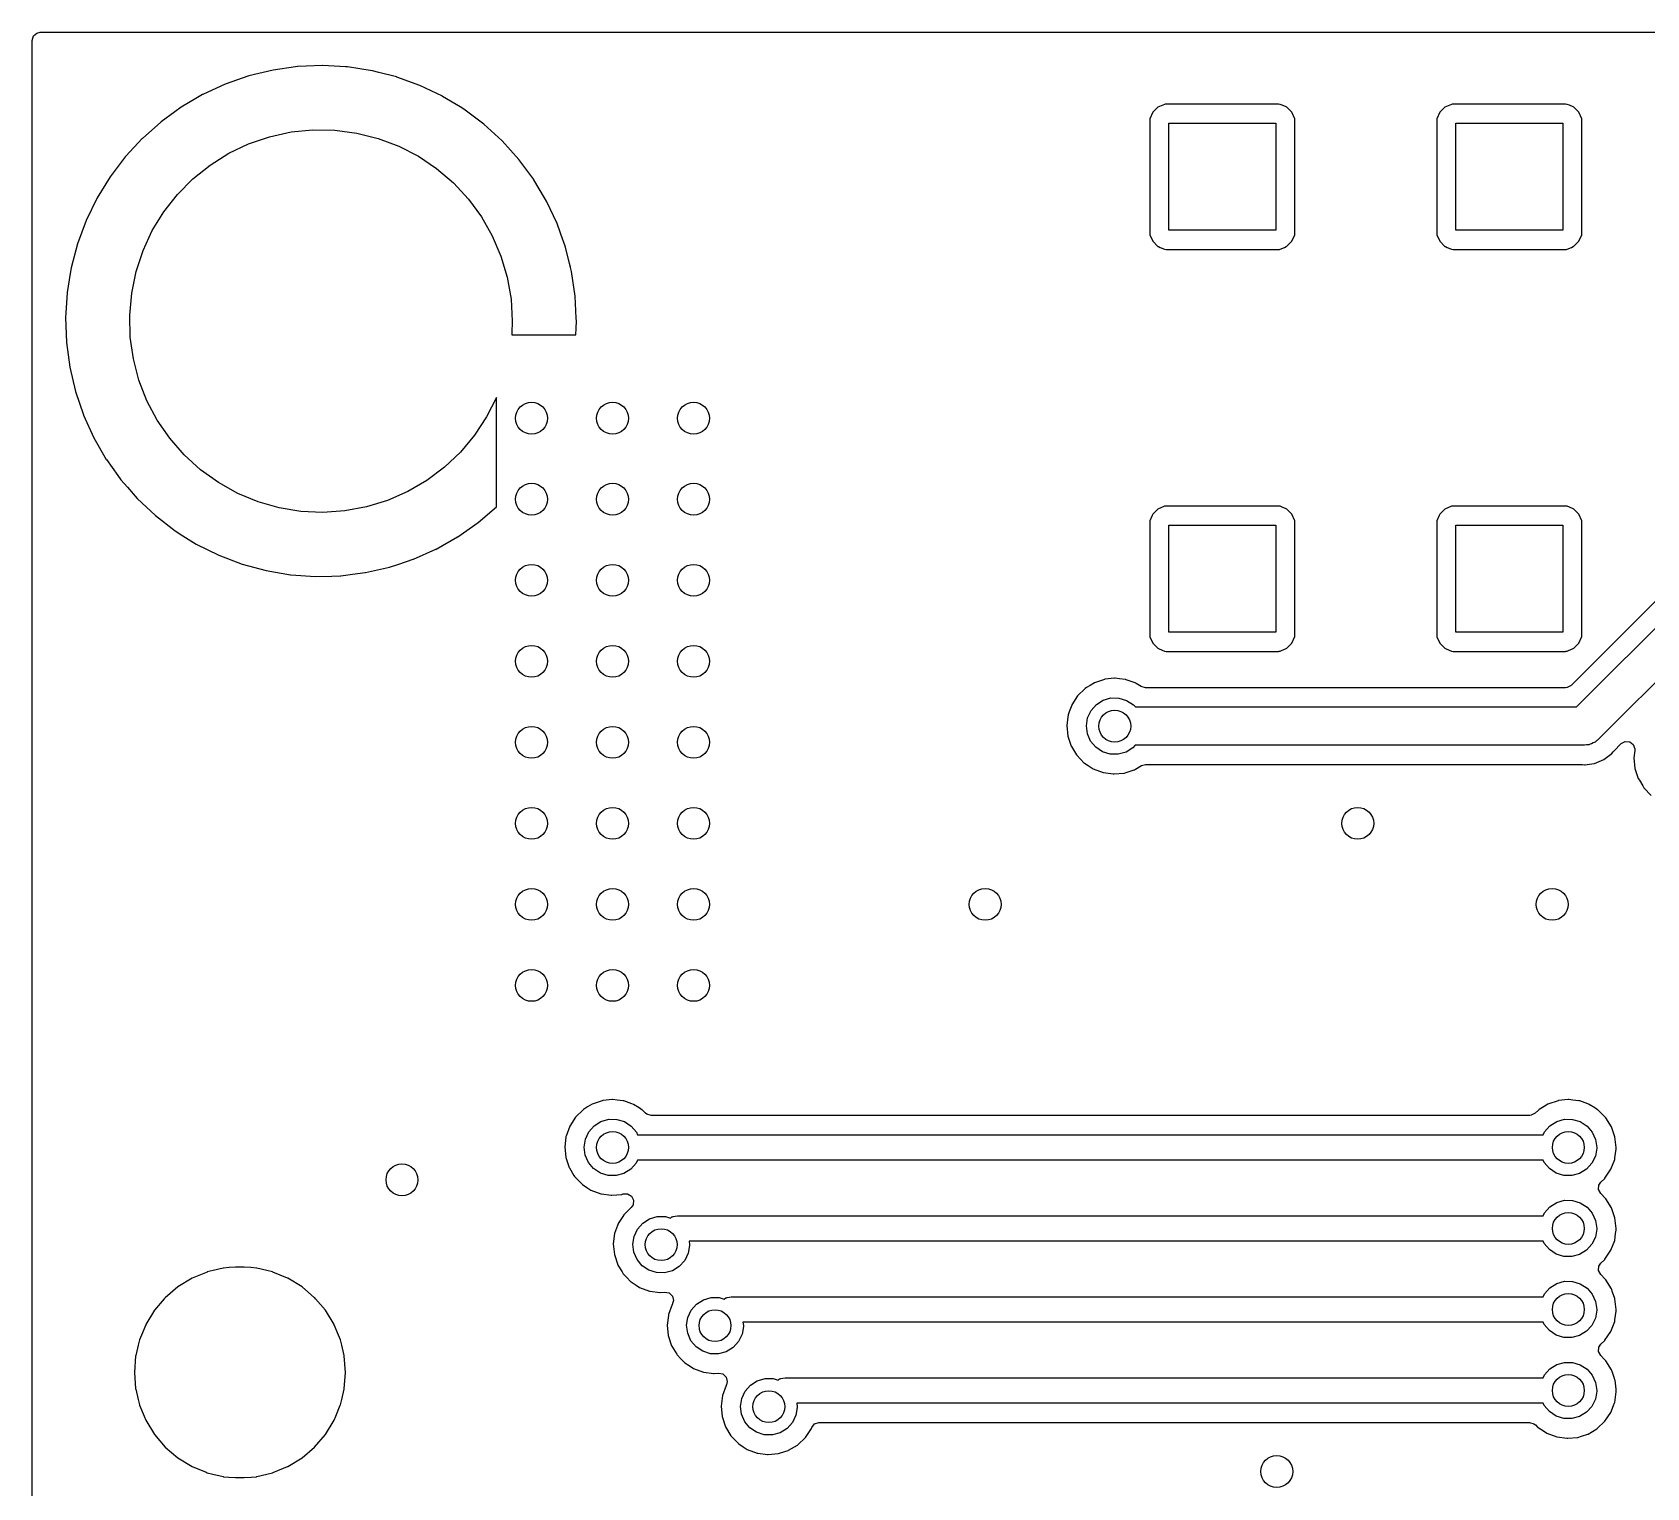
# Model space of a CAD drawing. Extents: x 0.02 to 3.18, y 0.02 to 2.78.
# Drawn here: x 0.022 to 1.018, y 1.88 to 2.778 of the extents above; entities that cross this region are included whole.
import ezdxf

# ---------------------------------------------------------------- set-up
doc = ezdxf.new("R2010")
doc.units = 0
doc.header["$MEASUREMENT"] = 0
doc.layers.add('BLACK', color=7, linetype='CONTINUOUS')

msp = doc.modelspace()

# ---------------------------------------------------------------- linework, layer by layer
at = {"layer": 'BLACK', "linetype": 'CONTINUOUS'}
for p, q in [((0.02181, 2.77323), (0.0226, 2.77591)), ((0.02181, 0.02677), (0.02181, 2.77323)), ((0.0226, 2.77591), (0.02471, 2.77774)), ((0.02471, 2.77774), (0.02677, 2.77819)), ((0.02677, 2.77819), (3.17323, 2.77819)), ((0.15548, 2.75127), (0.14093, 2.74621)), ((0.17045, 2.7549), (0.15548, 2.75127)), ((0.18423, 2.75683), (0.17045, 2.7549)), ((0.18559, 2.75702), (0.18423, 2.75683)), ((0.18571, 2.75704), (0.18559, 2.75702)), ((0.18559, 2.75702), (0.18559, 2.75702)), ((0.1909, 2.75726), (0.18571, 2.75704)), ((0.20098, 2.75768), (0.1909, 2.75726)), ((0.2011, 2.75769), (0.20098, 2.75768)), ((0.20098, 2.75768), (0.20098, 2.75768)), ((0.21516, 2.7569), (0.2011, 2.75769)), ((0.21636, 2.75683), (0.21516, 2.7569)), ((0.21648, 2.75683), (0.21636, 2.75683)), ((0.21636, 2.75683), (0.21636, 2.75683)), ((0.23171, 2.75447), (0.21648, 2.75683)), ((0.23183, 2.75444), (0.23171, 2.75447)), ((0.23572, 2.75344), (0.23183, 2.75444)), ((0.23183, 2.75444), (0.23183, 2.75444)), ((0.24663, 2.75064), (0.23572, 2.75344)), ((0.24674, 2.7506), (0.24663, 2.75064)), ((0.26099, 2.74541), (0.24674, 2.7506)), ((0.24674, 2.7506), (0.24674, 2.7506)), ((0.14082, 2.74616), (0.12705, 2.7398)), ((0.14093, 2.74621), (0.14082, 2.74616)), ((0.26111, 2.74537), (0.26099, 2.74541)), ((0.26099, 2.74541), (0.26099, 2.74541)), ((0.275, 2.73871), (0.26111, 2.74537)), ((0.11366, 2.73195), (0.10979, 2.72914)), ((0.11376, 2.73201), (0.11366, 2.73195)), ((0.12267, 2.73724), (0.11376, 2.73201)), ((0.11376, 2.73201), (0.11376, 2.73201)), ((0.12694, 2.73975), (0.12267, 2.73724)), ((0.12705, 2.7398), (0.12694, 2.73975)), ((0.12705, 2.7398), (0.12705, 2.7398)), ((0.2751, 2.73865), (0.275, 2.73871)), ((0.28588, 2.73212), (0.2751, 2.73865)), ((0.2751, 2.73865), (0.2751, 2.73865)), ((0.28818, 2.73073), (0.28588, 2.73212)), ((0.30051, 2.7215), (0.28818, 2.73073)), ((0.7166, 2.73193), (0.71349, 2.72882)), ((0.72063, 2.73372), (0.7166, 2.73193)), ((0.72122, 2.73379), (0.72063, 2.73372)), ((0.72151, 2.73383), (0.72122, 2.73379)), ((0.72166, 2.73385), (0.72151, 2.73383)), ((0.72151, 2.73383), (0.72151, 2.73383)), ((0.79117, 2.73385), (0.72166, 2.73385)), ((0.79219, 2.73373), (0.79117, 2.73385)), ((0.79345, 2.73317), (0.79219, 2.73373)), ((0.7958, 2.73213), (0.79345, 2.73317)), ((0.79622, 2.73195), (0.7958, 2.73213)), ((0.7958, 2.73213), (0.7958, 2.73213)), ((0.79934, 2.72883), (0.79622, 2.73195)), ((0.89377, 2.73193), (0.89065, 2.72882)), ((0.89779, 2.73372), (0.89377, 2.73193)), ((0.89839, 2.73379), (0.89779, 2.73372)), ((0.89868, 2.73383), (0.89839, 2.73379)), ((0.89882, 2.73385), (0.89868, 2.73383)), ((0.89868, 2.73383), (0.89868, 2.73383)), ((0.96834, 2.73385), (0.89882, 2.73385)), ((0.96935, 2.73373), (0.96834, 2.73385)), ((0.97062, 2.73317), (0.96935, 2.73373)), ((0.97296, 2.73213), (0.97062, 2.73317)), ((0.97338, 2.73195), (0.97296, 2.73213)), ((0.97296, 2.73213), (0.97296, 2.73213)), ((0.9765, 2.72883), (0.97338, 2.73195)), ((0.1011, 2.72281), (0.08976, 2.71275)), ((0.10119, 2.72289), (0.1011, 2.72281)), ((0.1011, 2.72281), (0.1011, 2.72281)), ((0.10129, 2.72296), (0.10119, 2.72289)), ((0.10979, 2.72914), (0.10129, 2.72296)), ((0.10129, 2.72296), (0.10129, 2.72296)), ((0.31189, 2.71111), (0.30051, 2.7215)), ((0.7117, 2.72478), (0.71159, 2.72377)), ((0.71159, 2.72377), (0.71159, 2.65426)), ((0.71349, 2.72882), (0.7117, 2.72478)), ((0.72342, 2.65602), (0.72342, 2.72202)), ((0.72342, 2.72202), (0.78942, 2.72202)), ((0.78942, 2.72202), (0.78942, 2.65602)), ((0.80112, 2.7248), (0.79934, 2.72883)), ((0.80125, 2.72377), (0.80112, 2.7248)), ((0.80125, 2.65426), (0.80125, 2.72377)), ((0.88887, 2.72478), (0.88875, 2.72377)), ((0.88875, 2.72377), (0.88875, 2.65426)), ((0.89065, 2.72882), (0.88887, 2.72478)), ((0.90058, 2.65602), (0.90058, 2.72202)), ((0.90058, 2.72202), (0.96658, 2.72202)), ((0.96658, 2.72202), (0.96658, 2.65602)), ((0.97829, 2.7248), (0.9765, 2.72883)), ((0.97841, 2.72377), (0.97829, 2.7248)), ((0.97841, 2.65426), (0.97841, 2.72377)), ((0.08959, 2.71258), (0.07961, 2.7018)), ((0.08967, 2.71267), (0.08959, 2.71258)), ((0.08976, 2.71275), (0.08967, 2.71267)), ((0.15537, 2.70935), (0.16824, 2.71376)), ((0.16824, 2.71376), (0.18152, 2.71666)), ((0.18152, 2.71666), (0.19505, 2.71801)), ((0.19505, 2.71801), (0.20865, 2.71779)), ((0.20865, 2.71779), (0.22213, 2.71602)), ((0.22213, 2.71602), (0.23532, 2.71271)), ((0.23532, 2.71271), (0.24804, 2.7079)), ((0.3222, 2.69966), (0.31189, 2.71111)), ((0.0792, 2.70136), (0.06989, 2.68909)), ((0.07961, 2.7018), (0.0792, 2.70136)), ((0.13158, 2.69627), (0.1431, 2.7035)), ((0.1431, 2.7035), (0.15537, 2.70935)), ((0.24804, 2.7079), (0.26012, 2.70166)), ((0.26012, 2.70166), (0.27141, 2.69408)), ((0.12097, 2.68777), (0.13158, 2.69627)), ((0.27141, 2.69408), (0.28175, 2.68525)), ((0.33134, 2.68726), (0.3222, 2.69966)), ((0.06989, 2.68909), (0.06182, 2.67597)), ((0.1114, 2.67811), (0.12097, 2.68777)), ((0.28175, 2.68525), (0.29101, 2.67529)), ((0.33141, 2.68716), (0.33134, 2.68726)), ((0.33808, 2.67597), (0.33141, 2.68716)), ((0.06182, 2.67597), (0.05506, 2.66212)), ((0.10301, 2.66741), (0.1114, 2.67811)), ((0.29101, 2.67529), (0.29906, 2.66433)), ((0.33923, 2.67403), (0.33808, 2.67597)), ((0.34579, 2.66009), (0.33923, 2.67403)), ((0.05506, 2.66212), (0.04969, 2.64768)), ((0.09591, 2.65581), (0.10301, 2.66741)), ((0.29906, 2.66433), (0.30579, 2.65252)), ((0.09018, 2.64348), (0.09591, 2.65581)), ((0.30579, 2.65252), (0.31113, 2.64001)), ((0.34787, 2.65426), (0.34579, 2.66009)), ((0.3481, 2.65362), (0.34787, 2.65426)), ((0.35078, 2.6461), (0.3481, 2.65362)), ((0.71159, 2.65426), (0.71171, 2.65323)), ((0.71171, 2.65323), (0.7135, 2.6492)), ((0.78942, 2.65602), (0.72342, 2.65602)), ((0.79935, 2.64922), (0.80113, 2.65325)), ((0.80113, 2.65325), (0.80125, 2.65426)), ((0.88875, 2.65426), (0.88887, 2.65323)), ((0.88887, 2.65323), (0.89066, 2.6492)), ((0.96658, 2.65602), (0.90058, 2.65602)), ((0.97651, 2.64922), (0.9783, 2.65325)), ((0.9783, 2.65325), (0.97841, 2.65426)), ((0.04969, 2.64768), (0.04576, 2.63279)), ((0.08591, 2.63057), (0.09018, 2.64348)), ((0.35096, 2.64558), (0.35078, 2.6461)), ((0.35347, 2.63552), (0.35096, 2.64558)), ((0.7135, 2.6492), (0.71662, 2.64608)), ((0.71662, 2.64608), (0.71704, 2.6459)), ((0.71704, 2.6459), (0.71704, 2.6459)), ((0.71704, 2.6459), (0.71803, 2.64546)), ((0.71803, 2.64546), (0.72065, 2.6443)), ((0.72065, 2.6443), (0.72166, 2.64419)), ((0.72166, 2.64419), (0.79117, 2.64419)), ((0.79117, 2.64419), (0.79132, 2.6442)), ((0.79132, 2.6442), (0.79161, 2.64424)), ((0.79132, 2.6442), (0.79132, 2.6442)), ((0.79161, 2.64424), (0.79221, 2.64431)), ((0.79221, 2.64431), (0.7948, 2.64546)), ((0.7948, 2.64546), (0.79582, 2.64591)), ((0.79582, 2.64591), (0.79623, 2.6461)), ((0.79623, 2.6461), (0.79935, 2.64922)), ((0.89066, 2.6492), (0.89378, 2.64608)), ((0.89378, 2.64608), (0.8942, 2.6459)), ((0.8942, 2.6459), (0.8942, 2.6459)), ((0.8942, 2.6459), (0.8952, 2.64546)), ((0.8952, 2.64546), (0.89781, 2.6443)), ((0.89781, 2.6443), (0.89882, 2.64419)), ((0.89882, 2.64419), (0.96834, 2.64419)), ((0.96834, 2.64419), (0.96849, 2.6442)), ((0.96849, 2.6442), (0.96878, 2.64424)), ((0.96849, 2.6442), (0.96849, 2.6442)), ((0.96878, 2.64424), (0.96937, 2.64431)), ((0.96937, 2.64431), (0.97196, 2.64546)), ((0.97196, 2.64546), (0.97298, 2.64591)), ((0.97298, 2.64591), (0.9734, 2.6461)), ((0.9734, 2.6461), (0.97651, 2.64922)), ((0.04576, 2.63279), (0.04541, 2.63063)), ((0.31113, 2.64001), (0.31499, 2.62697)), ((0.35403, 2.63324), (0.35347, 2.63552)), ((0.35407, 2.6331), (0.35403, 2.63324)), ((0.35469, 2.63063), (0.35407, 2.6331)), ((0.04456, 2.62541), (0.04329, 2.61758)), ((0.04541, 2.63063), (0.04456, 2.62541)), ((0.08316, 2.61725), (0.08591, 2.63057)), ((0.31499, 2.62697), (0.31733, 2.61358)), ((0.35694, 2.61539), (0.35469, 2.63063)), ((0.04329, 2.61746), (0.04251, 2.6051)), ((0.04329, 2.61758), (0.04329, 2.61746)), ((0.04329, 2.61746), (0.04329, 2.61746)), ((0.08195, 2.60371), (0.08316, 2.61725)), ((0.31733, 2.61358), (0.31811, 2.6)), ((0.35694, 2.61527), (0.35694, 2.61539)), ((0.3576, 2.6018), (0.35694, 2.61527)), ((0.04251, 2.6051), (0.04233, 2.6022)), ((0.04233, 2.6022), (0.04286, 2.5868)), ((0.0823, 2.59012), (0.08195, 2.60371)), ((0.35769, 2.6), (0.3576, 2.6018)), ((0.31788, 2.59258), (0.31775, 2.59154)), ((0.31775, 2.59154), (0.35732, 2.59154)), ((0.31811, 2.6), (0.31788, 2.59258)), ((0.35732, 2.59154), (0.35762, 2.59552)), ((0.35762, 2.59552), (0.35763, 2.5956)), ((0.35762, 2.59552), (0.35762, 2.59552)), ((0.35763, 2.5956), (0.35769, 2.6)), ((0.04286, 2.5868), (0.0449, 2.57153)), ((0.08422, 2.57665), (0.0823, 2.59012)), ((0.0449, 2.57153), (0.04842, 2.55653)), ((0.08767, 2.5635), (0.08422, 2.57665)), ((0.09261, 2.55083), (0.08767, 2.5635)), ((0.04842, 2.55653), (0.04846, 2.55642)), ((0.04846, 2.55642), (0.04846, 2.55642)), ((0.04846, 2.55642), (0.05334, 2.54207)), ((0.30827, 2.55284), (0.30229, 2.54094)), ((0.30827, 2.48539), (0.30827, 2.55284)), ((0.05334, 2.54207), (0.05334, 2.54206)), ((0.05334, 2.54206), (0.05338, 2.54195)), ((0.05338, 2.54195), (0.05975, 2.52792)), ((0.09897, 2.53882), (0.09261, 2.55083)), ((0.10668, 2.52761), (0.09897, 2.53882)), ((0.30229, 2.54094), (0.29482, 2.52958)), ((0.05975, 2.52792), (0.06745, 2.51458)), ((0.11561, 2.51736), (0.10668, 2.52761)), ((0.29482, 2.52958), (0.2861, 2.51915)), ((0.06745, 2.51458), (0.06752, 2.51448)), ((0.06752, 2.51448), (0.06752, 2.51448)), ((0.06752, 2.51448), (0.07459, 2.50461)), ((0.12567, 2.50821), (0.11561, 2.51736)), ((0.2861, 2.51915), (0.27624, 2.50979)), ((0.07459, 2.50461), (0.07642, 2.50205)), ((0.07642, 2.50205), (0.0765, 2.50196)), ((0.0765, 2.50196), (0.0765, 2.50196)), ((0.0765, 2.50196), (0.08049, 2.4974)), ((0.13671, 2.50028), (0.12567, 2.50821)), ((0.26536, 2.50162), (0.25362, 2.49476)), ((0.27624, 2.50979), (0.26536, 2.50162)), ((0.08049, 2.4974), (0.08657, 2.49046)), ((0.1486, 2.49366), (0.13671, 2.50028)), ((0.16116, 2.48846), (0.1486, 2.49366)), ((0.25362, 2.49476), (0.24117, 2.4893)), ((0.08657, 2.49046), (0.0978, 2.47991)), ((0.17424, 2.48473), (0.16116, 2.48846)), ((0.18765, 2.48254), (0.17424, 2.48473)), ((0.20124, 2.4819), (0.18765, 2.48254)), ((0.2148, 2.48282), (0.20124, 2.4819)), ((0.22817, 2.4853), (0.2148, 2.48282)), ((0.24117, 2.4893), (0.22817, 2.4853)), ((0.29708, 2.47574), (0.30827, 2.48539)), ((0.7166, 2.4839), (0.71349, 2.48078)), ((0.72063, 2.48569), (0.7166, 2.4839)), ((0.72122, 2.48576), (0.72063, 2.48569)), ((0.72151, 2.4858), (0.72122, 2.48576)), ((0.72166, 2.48581), (0.72151, 2.4858)), ((0.72151, 2.4858), (0.72151, 2.4858)), ((0.79117, 2.48581), (0.72166, 2.48581)), ((0.79219, 2.4857), (0.79117, 2.48581)), ((0.79345, 2.48514), (0.79219, 2.4857)), ((0.7958, 2.4841), (0.79345, 2.48514)), ((0.79622, 2.48392), (0.7958, 2.4841)), ((0.7958, 2.4841), (0.7958, 2.4841)), ((0.79934, 2.4808), (0.79622, 2.48392)), ((0.89377, 2.4839), (0.89065, 2.48078)), ((0.89779, 2.48569), (0.89377, 2.4839)), ((0.89839, 2.48576), (0.89779, 2.48569)), ((0.89868, 2.4858), (0.89839, 2.48576)), ((0.89882, 2.48581), (0.89868, 2.4858)), ((0.89868, 2.4858), (0.89868, 2.4858)), ((0.96834, 2.48581), (0.89882, 2.48581)), ((0.96935, 2.4857), (0.96834, 2.48581)), ((0.97062, 2.48514), (0.96935, 2.4857)), ((0.97296, 2.4841), (0.97062, 2.48514)), ((0.97338, 2.48392), (0.97296, 2.4841)), ((0.97296, 2.4841), (0.97296, 2.4841)), ((0.9765, 2.4808), (0.97338, 2.48392)), ((0.0978, 2.47991), (0.11, 2.47051)), ((0.28449, 2.46686), (0.29708, 2.47574)), ((0.7117, 2.47675), (0.71159, 2.47574)), ((0.71159, 2.47574), (0.71159, 2.40623)), ((0.7131, 2.47991), (0.7117, 2.47675)), ((0.7133, 2.48037), (0.7131, 2.47991)), ((0.71349, 2.48078), (0.7133, 2.48037)), ((0.7133, 2.48037), (0.7133, 2.48037)), ((0.72342, 2.40798), (0.72342, 2.47398)), ((0.72342, 2.47398), (0.78942, 2.47398)), ((0.78942, 2.47398), (0.78942, 2.40798)), ((0.80112, 2.47677), (0.79934, 2.4808)), ((0.80125, 2.47574), (0.80112, 2.47677)), ((0.80125, 2.40623), (0.80125, 2.47574)), ((0.88887, 2.47675), (0.88875, 2.47574)), ((0.88875, 2.47574), (0.88875, 2.40623)), ((0.89027, 2.47991), (0.88887, 2.47675)), ((0.89047, 2.48037), (0.89027, 2.47991)), ((0.89065, 2.48078), (0.89047, 2.48037)), ((0.89047, 2.48037), (0.89047, 2.48037)), ((0.90058, 2.40798), (0.90058, 2.47398)), ((0.90058, 2.47398), (0.96658, 2.47398)), ((0.96658, 2.47398), (0.96658, 2.40798)), ((0.97829, 2.47677), (0.9765, 2.4808)), ((0.97841, 2.47574), (0.97829, 2.47677)), ((0.97841, 2.40623), (0.97841, 2.47574)), ((0.11, 2.47051), (0.11011, 2.47045)), ((0.11011, 2.47045), (0.11011, 2.47045)), ((0.11011, 2.47045), (0.11479, 2.46752)), ((0.11479, 2.46752), (0.12307, 2.46235)), ((0.12307, 2.46235), (0.13687, 2.4555)), ((0.2712, 2.45931), (0.28439, 2.4668)), ((0.28439, 2.4668), (0.28449, 2.46686)), ((0.28439, 2.4668), (0.28439, 2.4668)), ((0.13687, 2.4555), (0.15127, 2.45003)), ((0.24815, 2.45003), (0.25691, 2.45294)), ((0.25691, 2.45294), (0.25703, 2.45298)), ((0.25691, 2.45294), (0.25691, 2.45294)), ((0.25703, 2.45298), (0.25714, 2.45303)), ((0.25714, 2.45303), (0.27099, 2.4592)), ((0.27099, 2.4592), (0.2711, 2.45925)), ((0.27099, 2.4592), (0.27099, 2.4592)), ((0.2711, 2.45925), (0.2712, 2.45931)), ((0.15127, 2.45003), (0.16614, 2.44599)), ((0.16614, 2.44599), (0.16626, 2.44597)), ((0.16626, 2.44597), (0.16626, 2.44597)), ((0.16626, 2.44597), (0.18121, 2.44344)), ((0.18121, 2.44344), (0.18121, 2.44344)), ((0.18121, 2.44344), (0.18133, 2.44342)), ((0.18133, 2.44342), (0.18145, 2.44341)), ((0.18145, 2.44341), (0.18145, 2.44341)), ((0.18145, 2.44341), (0.19658, 2.44235)), ((0.19658, 2.44235), (0.19658, 2.44235)), ((0.19658, 2.44235), (0.1967, 2.44234)), ((0.1967, 2.44234), (0.20668, 2.44262)), ((0.20668, 2.44262), (0.21198, 2.44277)), ((0.21198, 2.44277), (0.21198, 2.44277)), ((0.21198, 2.44277), (0.2121, 2.44277)), ((0.2121, 2.44277), (0.21222, 2.44279)), ((0.21222, 2.44279), (0.21953, 2.44371)), ((0.21222, 2.44279), (0.21222, 2.44279)), ((0.21953, 2.44371), (0.22738, 2.44471)), ((0.22738, 2.44471), (0.2275, 2.44473)), ((0.2275, 2.44473), (0.24229, 2.44809)), ((0.2275, 2.44473), (0.2275, 2.44473)), ((0.24229, 2.44809), (0.24241, 2.44812)), ((0.24229, 2.44809), (0.24229, 2.44809)), ((0.24241, 2.44812), (0.24815, 2.45003)), ((1.02662, 2.43006), (0.97166, 2.37509)), ((0.97511, 2.36181), (1.03631, 2.42302)), ((0.71159, 2.40623), (0.71171, 2.4052)), ((0.71171, 2.4052), (0.7135, 2.40117)), ((0.78942, 2.40798), (0.72342, 2.40798)), ((0.79935, 2.40118), (0.80113, 2.40522)), ((0.80113, 2.40522), (0.80125, 2.40623)), ((0.88875, 2.40623), (0.88887, 2.4052)), ((0.88887, 2.4052), (0.89066, 2.40117)), ((0.96658, 2.40798), (0.90058, 2.40798)), ((0.97651, 2.40118), (0.9783, 2.40522)), ((0.9783, 2.40522), (0.97841, 2.40623)), ((1.04956, 2.40285), (0.98835, 2.34165)), ((0.7135, 2.40117), (0.71662, 2.39805)), ((0.71662, 2.39805), (0.71704, 2.39787)), ((0.71704, 2.39787), (0.71704, 2.39787)), ((0.71704, 2.39787), (0.71922, 2.3969)), ((0.71922, 2.3969), (0.72065, 2.39627)), ((0.72065, 2.39627), (0.72166, 2.39615)), ((0.72166, 2.39615), (0.79117, 2.39615)), ((0.79117, 2.39615), (0.79132, 2.39617)), ((0.79132, 2.39617), (0.79161, 2.39621)), ((0.79132, 2.39617), (0.79132, 2.39617)), ((0.79161, 2.39621), (0.79221, 2.39628)), ((0.79221, 2.39628), (0.79296, 2.39661)), ((0.79296, 2.39661), (0.79582, 2.39788)), ((0.79582, 2.39788), (0.79623, 2.39807)), ((0.79623, 2.39807), (0.79935, 2.40118)), ((0.89066, 2.40117), (0.89378, 2.39805)), ((0.89378, 2.39805), (0.8942, 2.39787)), ((0.8942, 2.39787), (0.8942, 2.39787)), ((0.8942, 2.39787), (0.89638, 2.3969)), ((0.89638, 2.3969), (0.89781, 2.39627)), ((0.89781, 2.39627), (0.89882, 2.39615)), ((0.89882, 2.39615), (0.96834, 2.39615)), ((0.96834, 2.39615), (0.96849, 2.39617)), ((0.96849, 2.39617), (0.96878, 2.39621)), ((0.96849, 2.39617), (0.96849, 2.39617)), ((0.96878, 2.39621), (0.96937, 2.39628)), ((0.96937, 2.39628), (0.97013, 2.39661)), ((0.97013, 2.39661), (0.97298, 2.39788)), ((0.97298, 2.39788), (0.9734, 2.39807)), ((0.9734, 2.39807), (0.97651, 2.40118)), ((0.67182, 2.37327), (0.66711, 2.36867)), ((0.6726, 2.37376), (0.67182, 2.37327)), ((0.67477, 2.37509), (0.6726, 2.37376)), ((0.67742, 2.37673), (0.67477, 2.37509)), ((0.68366, 2.37885), (0.67742, 2.37673)), ((0.68393, 2.37888), (0.68366, 2.37885)), ((0.68993, 2.37951), (0.68393, 2.37888)), ((0.68393, 2.37888), (0.68393, 2.37888)), ((0.69021, 2.37954), (0.68993, 2.37951)), ((0.68993, 2.37951), (0.68993, 2.37951)), ((0.69285, 2.37922), (0.69021, 2.37954)), ((0.69647, 2.37879), (0.69285, 2.37922)), ((0.69674, 2.37876), (0.69647, 2.37879)), ((0.69647, 2.37879), (0.69647, 2.37879)), ((0.69701, 2.37866), (0.69674, 2.37876)), ((0.70269, 2.37664), (0.69701, 2.37866)), ((0.69701, 2.37866), (0.69701, 2.37866)), ((0.70295, 2.37655), (0.70269, 2.37664)), ((0.70318, 2.3764), (0.70295, 2.37655)), ((0.70631, 2.37441), (0.70318, 2.3764)), ((0.70318, 2.3764), (0.70318, 2.3764)), ((0.70897, 2.37364), (0.70631, 2.37441)), ((0.96815, 2.37364), (0.70897, 2.37364)), ((0.96921, 2.37376), (0.96815, 2.37364)), ((0.97166, 2.37509), (0.96921, 2.37376)), ((0.66345, 2.36287), (0.66196, 2.35879)), ((0.66354, 2.36313), (0.66345, 2.36287)), ((0.66345, 2.36287), (0.66345, 2.36287)), ((0.66711, 2.36867), (0.66354, 2.36313)), ((0.67536, 2.35962), (0.67865, 2.36334)), ((0.67865, 2.36334), (0.68285, 2.36599)), ((0.68285, 2.36599), (0.68762, 2.36736)), ((0.68762, 2.36736), (0.69259, 2.36733)), ((0.69259, 2.36733), (0.69735, 2.3659)), ((0.69735, 2.3659), (0.70152, 2.3632)), ((0.70152, 2.3632), (0.70272, 2.36181)), ((0.66113, 2.35567), (0.66047, 2.35041)), ((0.66126, 2.35667), (0.66113, 2.35567)), ((0.66129, 2.35695), (0.66126, 2.35667)), ((0.66126, 2.35667), (0.66126, 2.35667)), ((0.66196, 2.35879), (0.66129, 2.35695)), ((0.67248, 2.35021), (0.67325, 2.35512)), ((0.67325, 2.35512), (0.67536, 2.35962)), ((0.70272, 2.36181), (0.97511, 2.36181)), ((0.66047, 2.35041), (0.66111, 2.34386)), ((0.66111, 2.34386), (0.66319, 2.33761)), ((0.67313, 2.34529), (0.67248, 2.35021)), ((0.67513, 2.34074), (0.67313, 2.34529)), ((0.66319, 2.33761), (0.66333, 2.33737)), ((0.66333, 2.33737), (0.66645, 2.33223)), ((0.66645, 2.33223), (0.6666, 2.33198)), ((0.6666, 2.33198), (0.67117, 2.32724)), ((0.67832, 2.33694), (0.67513, 2.34074)), ((0.68246, 2.33419), (0.67832, 2.33694)), ((0.6872, 2.33271), (0.68246, 2.33419)), ((0.69217, 2.33261), (0.6872, 2.33271)), ((0.69696, 2.33392), (0.69217, 2.33261)), ((0.70119, 2.33652), (0.69696, 2.33392)), ((0.7027, 2.33819), (0.70119, 2.33652)), ((0.98, 2.33819), (0.7027, 2.33819)), ((0.98129, 2.33843), (0.98, 2.33819)), ((0.9826, 2.33848), (0.98129, 2.33843)), ((0.9834, 2.33882), (0.9826, 2.33848)), ((0.98425, 2.33898), (0.9834, 2.33882)), ((0.98537, 2.33967), (0.98425, 2.33898)), ((0.98657, 2.34019), (0.98537, 2.33967)), ((0.98767, 2.34109), (0.98657, 2.34019)), ((0.98793, 2.34125), (0.98767, 2.34109)), ((0.98804, 2.3414), (0.98793, 2.34125)), ((0.98835, 2.34165), (0.98804, 2.3414)), ((0.99192, 2.32935), (0.99686, 2.33314)), ((0.99686, 2.33314), (0.99762, 2.33412)), ((0.99762, 2.33412), (0.99804, 2.33461)), ((0.99804, 2.33461), (1.00262, 2.33919)), ((1.00262, 2.33919), (1.00508, 2.34053)), ((1.00508, 2.34053), (1.00787, 2.34033)), ((1.00787, 2.34033), (1.0101, 2.33866)), ((1.0101, 2.33866), (1.01108, 2.33604)), ((1.01105, 2.33506), (1.01047, 2.33041)), ((1.01108, 2.33604), (1.01105, 2.33506)), ((0.67117, 2.32724), (0.67141, 2.32709)), ((0.67141, 2.32709), (0.67141, 2.32709)), ((0.67141, 2.32709), (0.67359, 2.32566)), ((0.67359, 2.32566), (0.67668, 2.32364)), ((0.67668, 2.32364), (0.68285, 2.32134)), ((0.69708, 2.32144), (0.70194, 2.32302)), ((0.70194, 2.32302), (0.7022, 2.3231)), ((0.70194, 2.32302), (0.70194, 2.32302)), ((0.7022, 2.3231), (0.70276, 2.32344)), ((0.70276, 2.32344), (0.70649, 2.32566)), ((0.70649, 2.32566), (0.70903, 2.32636)), ((0.70903, 2.32636), (0.97813, 2.32636)), ((0.97813, 2.32636), (0.97877, 2.32632)), ((0.97877, 2.32632), (0.98, 2.32615)), ((0.98, 2.32615), (0.98032, 2.3262)), ((0.98032, 2.3262), (0.98155, 2.32636)), ((0.98155, 2.32636), (0.98585, 2.32692)), ((0.98585, 2.32692), (0.98617, 2.32697)), ((0.98617, 2.32697), (0.99192, 2.32935)), ((1.01047, 2.33041), (1.01111, 2.32386)), ((1.01111, 2.32386), (1.01319, 2.31761)), ((0.68285, 2.32134), (0.68313, 2.3213)), ((0.68313, 2.3213), (0.68313, 2.3213)), ((0.68313, 2.3213), (0.68911, 2.32051)), ((0.68911, 2.32051), (0.68911, 2.32051)), ((0.68911, 2.32051), (0.68938, 2.32047)), ((0.68938, 2.32047), (0.68966, 2.3205)), ((0.68966, 2.3205), (0.69566, 2.32104)), ((0.68966, 2.3205), (0.68966, 2.3205)), ((0.69566, 2.32104), (0.69594, 2.32107)), ((0.69594, 2.32107), (0.69708, 2.32144)), ((1.01319, 2.31761), (1.01383, 2.31655)), ((1.01383, 2.31655), (1.01593, 2.31308)), ((1.01593, 2.31308), (1.0166, 2.31198)), ((1.0166, 2.31198), (1.02117, 2.30724)), ((0.36182, 2.11327), (0.35711, 2.10867)), ((0.36205, 2.11342), (0.36182, 2.11327)), ((0.36462, 2.115), (0.36205, 2.11342)), ((0.36742, 2.11673), (0.36462, 2.115)), ((0.37366, 2.11885), (0.36742, 2.11673)), ((0.37393, 2.11888), (0.37366, 2.11885)), ((0.37993, 2.11951), (0.37393, 2.11888)), ((0.37393, 2.11888), (0.37393, 2.11888)), ((0.38021, 2.11954), (0.37993, 2.11951)), ((0.37993, 2.11951), (0.37993, 2.11951)), ((0.38285, 2.11922), (0.38021, 2.11954)), ((0.38647, 2.11879), (0.38285, 2.11922)), ((0.38675, 2.11876), (0.38647, 2.11879)), ((0.38647, 2.11879), (0.38647, 2.11879)), ((0.38701, 2.11866), (0.38675, 2.11876)), ((0.39197, 2.11689), (0.38701, 2.11866)), ((0.38701, 2.11866), (0.38701, 2.11866)), ((0.39295, 2.11655), (0.39197, 2.11689)), ((0.39634, 2.11439), (0.39295, 2.11655)), ((0.3981, 2.11327), (0.39634, 2.11439)), ((0.39851, 2.11302), (0.3981, 2.11327)), ((0.3987, 2.11282), (0.39851, 2.11302)), ((0.40034, 2.11117), (0.3987, 2.11282)), ((0.95162, 2.11308), (0.94962, 2.11112)), ((0.95182, 2.11327), (0.95162, 2.11308)), ((0.95162, 2.11308), (0.95162, 2.11308)), ((0.95205, 2.11342), (0.95182, 2.11327)), ((0.95515, 2.11532), (0.95205, 2.11342)), ((0.95205, 2.11342), (0.95205, 2.11342)), ((0.95742, 2.11673), (0.95515, 2.11532)), ((0.96366, 2.11885), (0.95742, 2.11673)), ((0.96393, 2.11888), (0.96366, 2.11885)), ((0.96993, 2.11951), (0.96393, 2.11888)), ((0.96393, 2.11888), (0.96393, 2.11888)), ((0.97021, 2.11954), (0.96993, 2.11951)), ((0.96993, 2.11951), (0.96993, 2.11951)), ((0.97285, 2.11922), (0.97021, 2.11954)), ((0.97647, 2.11879), (0.97285, 2.11922)), ((0.97674, 2.11876), (0.97647, 2.11879)), ((0.97647, 2.11879), (0.97647, 2.11879)), ((0.97701, 2.11866), (0.97674, 2.11876)), ((0.98197, 2.11689), (0.97701, 2.11866)), ((0.97701, 2.11866), (0.97701, 2.11866)), ((0.98295, 2.11655), (0.98197, 2.11689)), ((0.98634, 2.11439), (0.98295, 2.11655)), ((0.9881, 2.11327), (0.98634, 2.11439)), ((0.98851, 2.11302), (0.9881, 2.11327)), ((0.99315, 2.10835), (0.98851, 2.11302)), ((0.35354, 2.10313), (0.35129, 2.09695)), ((0.35711, 2.10867), (0.35354, 2.10313)), ((0.36536, 2.09962), (0.36865, 2.10334)), ((0.36865, 2.10334), (0.37285, 2.10599)), ((0.37285, 2.10599), (0.37762, 2.10736)), ((0.37762, 2.10736), (0.38259, 2.10733)), ((0.38259, 2.10733), (0.38735, 2.1059)), ((0.38735, 2.1059), (0.39152, 2.1032)), ((0.39152, 2.1032), (0.39476, 2.09944)), ((0.40118, 2.11049), (0.40034, 2.11117)), ((0.40386, 2.1097), (0.40118, 2.11049)), ((0.94615, 2.1097), (0.40386, 2.1097)), ((0.94715, 2.10981), (0.94615, 2.1097)), ((0.94962, 2.11112), (0.94715, 2.10981)), ((0.95536, 2.09962), (0.95864, 2.10334)), ((0.95864, 2.10334), (0.96285, 2.10599)), ((0.96285, 2.10599), (0.96762, 2.10736)), ((0.96762, 2.10736), (0.97259, 2.10733)), ((0.97259, 2.10733), (0.97735, 2.1059)), ((0.97735, 2.1059), (0.98152, 2.1032)), ((0.98152, 2.1032), (0.98476, 2.09944)), ((0.99664, 2.10276), (0.99315, 2.10835)), ((0.9988, 2.09654), (0.99664, 2.10276)), ((0.35121, 2.09627), (0.35047, 2.09041)), ((0.35126, 2.09667), (0.35121, 2.09627)), ((0.35129, 2.09695), (0.35126, 2.09667)), ((0.35126, 2.09667), (0.35126, 2.09667)), ((0.36248, 2.09021), (0.36325, 2.09512)), ((0.36325, 2.09512), (0.36536, 2.09962)), ((0.39476, 2.09944), (0.39547, 2.09787)), ((0.39547, 2.09787), (0.95454, 2.09787)), ((0.95454, 2.09787), (0.95536, 2.09962)), ((0.98476, 2.09944), (0.98681, 2.09492)), ((0.98681, 2.09492), (0.98752, 2.09)), ((0.99954, 2.09), (0.9988, 2.09654)), ((0.35047, 2.09041), (0.35111, 2.08386)), ((0.35111, 2.08386), (0.35319, 2.07761)), ((0.36313, 2.08529), (0.36248, 2.09021)), ((0.36513, 2.08074), (0.36313, 2.08529)), ((0.98669, 2.08467), (0.98452, 2.0802)), ((0.98751, 2.08957), (0.98669, 2.08467)), ((0.98752, 2.09), (0.98751, 2.08957)), ((0.99861, 2.08265), (0.99874, 2.0836)), ((0.99874, 2.0836), (0.9995, 2.08902)), ((0.9995, 2.08902), (0.99952, 2.08918)), ((0.9995, 2.08902), (0.9995, 2.08902)), ((0.99952, 2.08918), (0.99954, 2.09)), ((0.35319, 2.07761), (0.35333, 2.07737)), ((0.35333, 2.07737), (0.35612, 2.07276)), ((0.36832, 2.07694), (0.36513, 2.08074)), ((0.37246, 2.07419), (0.36832, 2.07694)), ((0.3772, 2.07271), (0.37246, 2.07419)), ((0.38696, 2.07392), (0.38216, 2.07261)), ((0.39119, 2.07652), (0.38696, 2.07392)), ((0.39452, 2.0802), (0.39119, 2.07652)), ((0.39546, 2.08213), (0.39452, 2.0802)), ((0.95452, 2.08213), (0.39546, 2.08213)), ((0.95513, 2.08074), (0.95452, 2.08213)), ((0.95832, 2.07694), (0.95513, 2.08074)), ((0.96246, 2.07419), (0.95832, 2.07694)), ((0.9672, 2.07271), (0.96246, 2.07419)), ((0.97696, 2.07392), (0.97216, 2.07261)), ((0.98119, 2.07652), (0.97696, 2.07392)), ((0.98452, 2.0802), (0.98119, 2.07652)), ((0.99263, 2.07101), (0.99627, 2.0765)), ((0.99627, 2.0765), (0.99861, 2.08265)), ((0.35612, 2.07276), (0.3566, 2.07198)), ((0.3566, 2.07198), (0.36117, 2.06724)), ((0.36117, 2.06724), (0.3614, 2.06709)), ((0.3614, 2.06709), (0.3614, 2.06709)), ((0.3614, 2.06709), (0.36404, 2.06536)), ((0.36404, 2.06536), (0.36668, 2.06364)), ((0.36668, 2.06364), (0.37285, 2.06134)), ((0.38216, 2.07261), (0.3772, 2.07271)), ((0.97216, 2.07261), (0.9672, 2.07271)), ((0.98867, 2.06398), (0.98888, 2.06676)), ((0.99, 2.06152), (0.98867, 2.06398)), ((0.98888, 2.06676), (0.9901, 2.06861)), ((0.9901, 2.06861), (0.99243, 2.07082)), ((0.99243, 2.07082), (0.99263, 2.07101)), ((0.99243, 2.07082), (0.99243, 2.07082)), ((0.37285, 2.06134), (0.37313, 2.0613)), ((0.37313, 2.0613), (0.37313, 2.0613)), ((0.37313, 2.0613), (0.37911, 2.06051)), ((0.37911, 2.06051), (0.37911, 2.06051)), ((0.37911, 2.06051), (0.37938, 2.06047)), ((0.37938, 2.06047), (0.37966, 2.0605)), ((0.37966, 2.0605), (0.38566, 2.06104)), ((0.37966, 2.0605), (0.37966, 2.0605)), ((0.38566, 2.06104), (0.38594, 2.06107)), ((0.38594, 2.06107), (0.3862, 2.06115)), ((0.3862, 2.06115), (0.38653, 2.06126)), ((0.3862, 2.06115), (0.3862, 2.06115)), ((0.38653, 2.06126), (0.38932, 2.06134)), ((0.39153, 2.053), (0.38711, 2.04867)), ((0.38932, 2.06134), (0.39171, 2.05989)), ((0.39263, 2.05461), (0.39153, 2.053)), ((0.39171, 2.05989), (0.39295, 2.05739)), ((0.39295, 2.05739), (0.39263, 2.05461)), ((0.95536, 2.04962), (0.95864, 2.05334)), ((0.95864, 2.05334), (0.96285, 2.05599)), ((0.96285, 2.05599), (0.96762, 2.05736)), ((0.96762, 2.05736), (0.97259, 2.05733)), ((0.97259, 2.05733), (0.97735, 2.0559)), ((0.97735, 2.0559), (0.98152, 2.0532)), ((0.98152, 2.0532), (0.98476, 2.04944)), ((0.99295, 2.05854), (0.99, 2.06152)), ((0.99315, 2.05835), (0.99295, 2.05854)), ((0.99664, 2.05276), (0.99315, 2.05835)), ((0.38354, 2.04313), (0.38345, 2.04287)), ((0.38628, 2.04737), (0.38354, 2.04313)), ((0.38696, 2.04843), (0.38628, 2.04737)), ((0.38711, 2.04867), (0.38696, 2.04843)), ((0.38696, 2.04843), (0.38696, 2.04843)), ((0.39536, 2.03962), (0.39865, 2.04334)), ((0.39865, 2.04334), (0.40285, 2.04599)), ((0.40285, 2.04599), (0.40762, 2.04736)), ((0.40762, 2.04736), (0.41259, 2.04733)), ((0.41259, 2.04733), (0.41571, 2.04639)), ((0.41571, 2.04639), (0.41658, 2.0471)), ((0.41658, 2.0471), (0.41703, 2.0472)), ((0.41703, 2.0472), (0.41741, 2.04744)), ((0.41741, 2.04744), (0.41872, 2.04758)), ((0.41872, 2.04758), (0.42, 2.04787)), ((0.42, 2.04787), (0.95454, 2.04787)), ((0.95454, 2.04787), (0.95536, 2.04962)), ((0.98476, 2.04944), (0.98681, 2.04492)), ((0.98681, 2.04492), (0.98752, 2.04)), ((0.9988, 2.04654), (0.99664, 2.05276)), ((0.99954, 2.04), (0.9988, 2.04654)), ((0.38129, 2.03695), (0.38047, 2.03041)), ((0.38305, 2.04178), (0.38129, 2.03695)), ((0.38345, 2.04287), (0.38305, 2.04178)), ((0.38345, 2.04287), (0.38345, 2.04287)), ((0.39248, 2.03021), (0.39325, 2.03512)), ((0.39325, 2.03512), (0.39536, 2.03962)), ((0.98669, 2.03467), (0.98452, 2.0302)), ((0.98751, 2.03957), (0.98669, 2.03467)), ((0.98752, 2.04), (0.98751, 2.03957)), ((0.99861, 2.03265), (0.99921, 2.03695)), ((0.99921, 2.03695), (0.9995, 2.03902)), ((0.9995, 2.03902), (0.99952, 2.03918)), ((0.9995, 2.03902), (0.9995, 2.03902)), ((0.99952, 2.03918), (0.99954, 2.04)), ((0.38047, 2.03041), (0.38111, 2.02386)), ((0.38111, 2.02386), (0.38319, 2.01761)), ((0.39313, 2.02529), (0.39248, 2.03021)), ((0.39513, 2.02074), (0.39313, 2.02529)), ((0.42669, 2.02467), (0.42452, 2.0202)), ((0.42751, 2.02957), (0.42669, 2.02467)), ((0.95452, 2.03213), (0.42722, 2.03213)), ((0.42722, 2.03213), (0.42752, 2.03)), ((0.42752, 2.03), (0.42751, 2.02957)), ((0.95513, 2.03074), (0.95452, 2.03213)), ((0.95832, 2.02694), (0.95513, 2.03074)), ((0.96246, 2.02419), (0.95832, 2.02694)), ((0.9672, 2.02271), (0.96246, 2.02419)), ((0.97696, 2.02392), (0.97216, 2.02261)), ((0.98119, 2.02652), (0.97696, 2.02392)), ((0.98452, 2.0302), (0.98119, 2.02652)), ((0.99263, 2.02101), (0.99627, 2.0265)), ((0.99627, 2.0265), (0.99861, 2.03265)), ((0.12968, 2.0131), (0.12059, 2.00933)), ((0.12986, 2.01317), (0.12968, 2.0131)), ((0.12968, 2.0131), (0.12968, 2.0131)), ((0.13346, 2.01404), (0.12986, 2.01317)), ((0.13961, 2.01551), (0.13346, 2.01404)), ((0.1398, 2.01556), (0.13961, 2.01551)), ((0.13961, 2.01551), (0.13961, 2.01551)), ((0.14335, 2.01584), (0.1398, 2.01556)), ((0.14735, 2.01615), (0.14335, 2.01584)), ((0.14745, 2.01616), (0.14735, 2.01615)), ((0.14735, 2.01615), (0.14735, 2.01615)), ((0.15255, 2.01616), (0.14745, 2.01616)), ((0.15265, 2.01615), (0.15255, 2.01616)), ((0.15665, 2.01584), (0.15265, 2.01615)), ((0.15265, 2.01615), (0.15265, 2.01615)), ((0.1602, 2.01556), (0.15665, 2.01584)), ((0.16039, 2.01551), (0.1602, 2.01556)), ((0.16654, 2.01404), (0.16039, 2.01551)), ((0.16039, 2.01551), (0.16039, 2.01551)), ((0.17014, 2.01317), (0.16654, 2.01404)), ((0.17032, 2.0131), (0.17014, 2.01317)), ((0.17941, 2.00933), (0.17032, 2.0131)), ((0.17032, 2.0131), (0.17032, 2.0131)), ((0.38319, 2.01761), (0.38333, 2.01737)), ((0.38333, 2.01737), (0.38585, 2.01322)), ((0.38585, 2.01322), (0.3866, 2.01198)), ((0.39832, 2.01694), (0.39513, 2.02074)), ((0.40246, 2.01419), (0.39832, 2.01694)), ((0.4072, 2.01271), (0.40246, 2.01419)), ((0.41696, 2.01392), (0.41217, 2.01261)), ((0.42119, 2.01652), (0.41696, 2.01392)), ((0.42452, 2.0202), (0.42119, 2.01652)), ((0.97216, 2.02261), (0.9672, 2.02271)), ((0.98867, 2.01398), (0.98888, 2.01676)), ((0.99, 2.01152), (0.98867, 2.01398)), ((0.98888, 2.01676), (0.9901, 2.01861)), ((0.9901, 2.01861), (0.99243, 2.02082)), ((0.99243, 2.02082), (0.99263, 2.02101)), ((0.99243, 2.02082), (0.99243, 2.02082)), ((0.11169, 2.00391), (0.10391, 1.99727)), ((0.12041, 2.00926), (0.11169, 2.00391)), ((0.12059, 2.00933), (0.12041, 2.00926)), ((0.12059, 2.00933), (0.12059, 2.00933)), ((0.17959, 2.00926), (0.17941, 2.00933)), ((0.17941, 2.00933), (0.17941, 2.00933)), ((0.18831, 2.00391), (0.17959, 2.00926)), ((0.19609, 1.99727), (0.18831, 2.00391)), ((0.3866, 2.01198), (0.38679, 2.01178)), ((0.38679, 2.01178), (0.38679, 2.01178)), ((0.38679, 2.01178), (0.3888, 2.0097)), ((0.3888, 2.0097), (0.39117, 2.00724)), ((0.39117, 2.00724), (0.39141, 2.00709)), ((0.39141, 2.00709), (0.39141, 2.00709)), ((0.39141, 2.00709), (0.39458, 2.00501)), ((0.39458, 2.00501), (0.39668, 2.00364)), ((0.39668, 2.00364), (0.40286, 2.00134)), ((0.41217, 2.01261), (0.4072, 2.01271)), ((0.95536, 1.99962), (0.95864, 2.00334)), ((0.95864, 2.00334), (0.96285, 2.00599)), ((0.96285, 2.00599), (0.96762, 2.00736)), ((0.96762, 2.00736), (0.97259, 2.00733)), ((0.97259, 2.00733), (0.97735, 2.0059)), ((0.97735, 2.0059), (0.98152, 2.0032)), ((0.98152, 2.0032), (0.98476, 1.99944)), ((0.99283, 2.00866), (0.99, 2.01152)), ((0.99315, 2.00835), (0.99283, 2.00866)), ((0.99664, 2.00276), (0.99315, 2.00835)), ((0.10332, 1.99658), (0.09727, 1.98949)), ((0.10378, 1.99712), (0.10332, 1.99658)), ((0.10391, 1.99727), (0.10378, 1.99712)), ((0.19622, 1.99712), (0.19609, 1.99727)), ((0.19668, 1.99658), (0.19622, 1.99712)), ((0.20273, 1.98949), (0.19668, 1.99658)), ((0.40286, 2.00134), (0.40313, 2.0013)), ((0.40313, 2.0013), (0.40313, 2.0013)), ((0.40313, 2.0013), (0.40911, 2.00051)), ((0.40911, 2.00051), (0.40911, 2.00051)), ((0.40911, 2.00051), (0.40938, 2.00047)), ((0.40938, 2.00047), (0.41215, 2.00072)), ((0.41215, 2.00072), (0.4149, 2.00018)), ((0.4149, 2.00018), (0.41691, 1.99824)), ((0.41694, 1.99337), (0.41679, 1.99313)), ((0.41691, 1.99824), (0.41756, 1.99552)), ((0.41705, 1.99358), (0.41694, 1.99337)), ((0.41756, 1.99552), (0.41705, 1.99358)), ((0.42861, 1.98962), (0.43189, 1.99334)), ((0.43189, 1.99334), (0.43609, 1.99599)), ((0.43609, 1.99599), (0.44087, 1.99736)), ((0.44087, 1.99736), (0.44584, 1.99733)), ((0.44584, 1.99733), (0.44895, 1.99639)), ((0.44895, 1.99639), (0.44983, 1.9971)), ((0.44983, 1.9971), (0.45027, 1.9972)), ((0.45027, 1.9972), (0.45066, 1.99744)), ((0.45066, 1.99744), (0.45197, 1.99758)), ((0.45197, 1.99758), (0.45325, 1.99787)), ((0.45325, 1.99787), (0.95454, 1.99787)), ((0.95454, 1.99787), (0.95536, 1.99962)), ((0.98476, 1.99944), (0.98681, 1.99492)), ((0.98681, 1.99492), (0.98752, 1.99)), ((0.99735, 2.00072), (0.99664, 2.00276)), ((0.99871, 1.99681), (0.99735, 2.00072)), ((0.9988, 1.99654), (0.99871, 1.99681)), ((0.99954, 1.99), (0.9988, 1.99654)), ((0.09727, 1.98949), (0.09192, 1.98077)), ((0.20808, 1.98077), (0.20273, 1.98949)), ((0.41446, 1.98627), (0.41371, 1.98041)), ((0.41451, 1.98667), (0.41446, 1.98627)), ((0.41454, 1.98695), (0.41451, 1.98667)), ((0.41451, 1.98667), (0.41451, 1.98667)), ((0.41679, 1.99313), (0.41454, 1.98695)), ((0.42573, 1.98021), (0.42649, 1.98512)), ((0.42649, 1.98512), (0.42861, 1.98962)), ((0.98669, 1.98467), (0.98452, 1.9802)), ((0.98751, 1.98957), (0.98669, 1.98467)), ((0.98752, 1.99), (0.98751, 1.98957)), ((0.99861, 1.98265), (0.99874, 1.9836)), ((0.99874, 1.9836), (0.9995, 1.98902)), ((0.9995, 1.98902), (0.99952, 1.98918)), ((0.9995, 1.98902), (0.9995, 1.98902)), ((0.99952, 1.98918), (0.99954, 1.99)), ((0.08917, 1.97414), (0.08801, 1.97132)), ((0.09185, 1.98059), (0.08917, 1.97414)), ((0.09192, 1.98077), (0.09185, 1.98059)), ((0.09185, 1.98059), (0.09185, 1.98059)), ((0.20815, 1.98059), (0.20808, 1.98077)), ((0.21083, 1.97414), (0.20815, 1.98059)), ((0.20815, 1.98059), (0.20815, 1.98059)), ((0.21199, 1.97132), (0.21083, 1.97414)), ((0.41371, 1.98041), (0.41436, 1.97386)), ((0.41436, 1.97386), (0.41644, 1.96761)), ((0.42637, 1.97529), (0.42573, 1.98021)), ((0.42837, 1.97074), (0.42637, 1.97529)), ((0.45994, 1.97467), (0.45777, 1.9702)), ((0.46076, 1.97957), (0.45994, 1.97467)), ((0.95452, 1.98213), (0.46046, 1.98213)), ((0.46046, 1.98213), (0.46077, 1.98)), ((0.46077, 1.98), (0.46076, 1.97957)), ((0.95513, 1.98074), (0.95452, 1.98213)), ((0.95832, 1.97694), (0.95513, 1.98074)), ((0.96246, 1.97419), (0.95832, 1.97694)), ((0.9672, 1.97271), (0.96246, 1.97419)), ((0.97696, 1.97392), (0.97216, 1.97261)), ((0.98119, 1.97652), (0.97696, 1.97392)), ((0.98452, 1.9802), (0.98119, 1.97652)), ((0.99263, 1.97101), (0.99627, 1.9765)), ((0.99627, 1.9765), (0.99861, 1.98265)), ((0.08718, 1.96787), (0.08567, 1.96157)), ((0.08801, 1.97132), (0.08718, 1.96787)), ((0.21282, 1.96787), (0.21199, 1.97132)), ((0.21433, 1.96157), (0.21282, 1.96787)), ((0.41644, 1.96761), (0.41658, 1.96737)), ((0.41658, 1.96737), (0.41959, 1.9624)), ((0.43157, 1.96694), (0.42837, 1.97074)), ((0.43571, 1.96419), (0.43157, 1.96694)), ((0.44045, 1.96271), (0.43571, 1.96419)), ((0.45021, 1.96392), (0.44541, 1.96261)), ((0.45444, 1.96652), (0.45021, 1.96392)), ((0.45777, 1.9702), (0.45444, 1.96652)), ((0.97216, 1.97261), (0.9672, 1.97271)), ((0.98867, 1.96398), (0.98888, 1.96676)), ((0.99, 1.96152), (0.98867, 1.96398)), ((0.98888, 1.96676), (0.9901, 1.96861)), ((0.9901, 1.96861), (0.99243, 1.97082)), ((0.99243, 1.97082), (0.99263, 1.97101)), ((0.99243, 1.97082), (0.99243, 1.97082)), ((0.08562, 1.96138), (0.08482, 1.95118)), ((0.08567, 1.96157), (0.08562, 1.96138)), ((0.08567, 1.96157), (0.08567, 1.96157)), ((0.21438, 1.96138), (0.21433, 1.96157)), ((0.21433, 1.96157), (0.21433, 1.96157)), ((0.21518, 1.95118), (0.21438, 1.96138)), ((0.41959, 1.9624), (0.41985, 1.96198)), ((0.41985, 1.96198), (0.42004, 1.96178)), ((0.42004, 1.96178), (0.42004, 1.96178)), ((0.42004, 1.96178), (0.42204, 1.9597)), ((0.42204, 1.9597), (0.42442, 1.95724)), ((0.42442, 1.95724), (0.42465, 1.95709)), ((0.42465, 1.95709), (0.42465, 1.95709)), ((0.42465, 1.95709), (0.42732, 1.95534)), ((0.42732, 1.95534), (0.42993, 1.95364)), ((0.42993, 1.95364), (0.4361, 1.95134)), ((0.44541, 1.96261), (0.44045, 1.96271)), ((0.95536, 1.94962), (0.95864, 1.95334)), ((0.95864, 1.95334), (0.96285, 1.95599)), ((0.96285, 1.95599), (0.96762, 1.95736)), ((0.96762, 1.95736), (0.97259, 1.95733)), ((0.97259, 1.95733), (0.97735, 1.9559)), ((0.97735, 1.9559), (0.98152, 1.9532)), ((0.99201, 1.95949), (0.99, 1.96152)), ((0.99315, 1.95835), (0.99201, 1.95949)), ((0.99664, 1.95276), (0.99315, 1.95835)), ((0.08482, 1.95118), (0.08562, 1.94098)), ((0.21438, 1.94098), (0.21518, 1.95118)), ((0.4361, 1.95134), (0.43638, 1.9513)), ((0.43638, 1.9513), (0.43638, 1.9513)), ((0.43638, 1.9513), (0.44235, 1.95051)), ((0.44235, 1.95051), (0.44235, 1.95051)), ((0.44235, 1.95051), (0.44263, 1.95047)), ((0.44263, 1.95047), (0.4454, 1.95072)), ((0.4454, 1.95072), (0.44815, 1.95018)), ((0.44815, 1.95018), (0.45016, 1.94824)), ((0.45019, 1.94337), (0.45004, 1.94313)), ((0.45016, 1.94824), (0.45081, 1.94552)), ((0.4503, 1.94358), (0.45019, 1.94337)), ((0.45081, 1.94552), (0.4503, 1.94358)), ((0.46185, 1.93962), (0.46514, 1.94334)), ((0.46514, 1.94334), (0.46934, 1.94599)), ((0.46934, 1.94599), (0.47412, 1.94736)), ((0.47412, 1.94736), (0.47909, 1.94733)), ((0.47909, 1.94733), (0.4822, 1.94639)), ((0.4822, 1.94639), (0.48308, 1.9471)), ((0.48308, 1.9471), (0.48352, 1.9472)), ((0.48352, 1.9472), (0.48391, 1.94744)), ((0.48391, 1.94744), (0.48521, 1.94758)), ((0.48521, 1.94758), (0.4865, 1.94787)), ((0.4865, 1.94787), (0.95454, 1.94787)), ((0.95454, 1.94787), (0.95536, 1.94962)), ((0.98152, 1.9532), (0.98476, 1.94944)), ((0.98476, 1.94944), (0.98681, 1.94492)), ((0.98681, 1.94492), (0.98752, 1.94)), ((0.9972, 1.95115), (0.99664, 1.95276)), ((0.99851, 1.94739), (0.9972, 1.95115)), ((0.9988, 1.94654), (0.99851, 1.94739)), ((0.99883, 1.94627), (0.9988, 1.94654)), ((0.99946, 1.94072), (0.99883, 1.94627)), ((0.08562, 1.94098), (0.08567, 1.9408)), ((0.08567, 1.9408), (0.08567, 1.9408)), ((0.08567, 1.9408), (0.08717, 1.93452)), ((0.08717, 1.93452), (0.08801, 1.93104)), ((0.21199, 1.93104), (0.21283, 1.93452)), ((0.21283, 1.93452), (0.21433, 1.9408)), ((0.21433, 1.9408), (0.21438, 1.94098)), ((0.21433, 1.9408), (0.21433, 1.9408)), ((0.44779, 1.93695), (0.44696, 1.93041)), ((0.45004, 1.94313), (0.44779, 1.93695)), ((0.45898, 1.93021), (0.45974, 1.93512)), ((0.45974, 1.93512), (0.46185, 1.93962)), ((0.98669, 1.93467), (0.98452, 1.9302)), ((0.98751, 1.93957), (0.98669, 1.93467)), ((0.98752, 1.94), (0.98751, 1.93957)), ((0.99861, 1.93265), (0.99952, 1.93918)), ((0.99954, 1.94), (0.99946, 1.94072)), ((0.99952, 1.93918), (0.99954, 1.94)), ((0.08801, 1.93104), (0.08808, 1.93086)), ((0.08808, 1.93086), (0.08808, 1.93086)), ((0.08808, 1.93086), (0.09087, 1.92414)), ((0.09087, 1.92414), (0.09192, 1.92159)), ((0.20808, 1.92159), (0.20913, 1.92414)), ((0.20913, 1.92414), (0.21192, 1.93086)), ((0.21192, 1.93086), (0.21199, 1.93104)), ((0.21192, 1.93086), (0.21192, 1.93086)), ((0.44696, 1.93041), (0.4476, 1.92386)), ((0.4476, 1.92386), (0.44968, 1.91761)), ((0.45962, 1.92529), (0.45898, 1.93021)), ((0.46162, 1.92074), (0.45962, 1.92529)), ((0.49319, 1.92467), (0.49102, 1.9202)), ((0.49401, 1.92957), (0.49319, 1.92467)), ((0.95452, 1.93213), (0.49371, 1.93213)), ((0.49371, 1.93213), (0.49402, 1.93)), ((0.49402, 1.93), (0.49401, 1.92957)), ((0.95513, 1.93074), (0.95452, 1.93213)), ((0.95832, 1.92694), (0.95513, 1.93074)), ((0.96246, 1.92419), (0.95832, 1.92694)), ((0.9672, 1.92271), (0.96246, 1.92419)), ((0.97696, 1.92392), (0.97216, 1.92261)), ((0.98119, 1.92652), (0.97696, 1.92392)), ((0.98452, 1.9302), (0.98119, 1.92652)), ((0.99263, 1.92101), (0.99627, 1.9265)), ((0.99627, 1.9265), (0.99786, 1.93069)), ((0.99786, 1.93069), (0.99851, 1.9324)), ((0.99851, 1.9324), (0.99861, 1.93265)), ((0.99851, 1.9324), (0.99851, 1.9324)), ((0.09192, 1.92159), (0.09727, 1.91287)), ((0.20273, 1.91287), (0.20808, 1.92159)), ((0.44968, 1.91761), (0.4531, 1.91198)), ((0.46482, 1.91694), (0.46162, 1.92074)), ((0.46895, 1.91419), (0.46482, 1.91694)), ((0.47369, 1.91271), (0.46895, 1.91419)), ((0.48345, 1.91392), (0.47866, 1.91261)), ((0.48769, 1.91652), (0.48345, 1.91392)), ((0.49102, 1.9202), (0.48769, 1.91652)), ((0.49912, 1.91101), (0.50277, 1.9165)), ((0.50277, 1.9165), (0.50299, 1.9171)), ((0.50299, 1.9171), (0.50468, 1.91932)), ((0.50468, 1.91932), (0.50731, 1.92028)), ((0.50731, 1.92028), (0.50763, 1.9203)), ((0.50763, 1.9203), (0.94612, 1.9203)), ((0.94612, 1.9203), (0.9488, 1.91951)), ((0.9488, 1.91951), (0.94969, 1.91878)), ((0.94969, 1.91878), (0.95117, 1.91724)), ((0.95117, 1.91724), (0.9514, 1.91709)), ((0.9514, 1.91709), (0.9514, 1.91709)), ((0.9514, 1.91709), (0.95458, 1.91501)), ((0.95458, 1.91501), (0.95668, 1.91364)), ((0.95668, 1.91364), (0.96286, 1.91134)), ((0.97216, 1.92261), (0.9672, 1.92271)), ((0.9822, 1.9131), (0.98751, 1.91627)), ((0.98751, 1.91627), (0.98762, 1.91633)), ((0.98762, 1.91633), (0.98786, 1.91647)), ((0.98762, 1.91633), (0.98762, 1.91633)), ((0.98786, 1.91647), (0.99263, 1.92101)), ((0.09727, 1.91287), (0.10391, 1.90509)), ((0.10391, 1.90509), (0.11169, 1.89845)), ((0.18831, 1.89845), (0.19609, 1.90509)), ((0.19609, 1.90509), (0.20273, 1.91287)), ((0.4531, 1.91198), (0.45329, 1.91178)), ((0.45329, 1.91178), (0.45329, 1.91178)), ((0.45329, 1.91178), (0.45587, 1.9091)), ((0.45587, 1.9091), (0.45767, 1.90724)), ((0.45767, 1.90724), (0.4579, 1.90709)), ((0.4579, 1.90709), (0.4579, 1.90709)), ((0.4579, 1.90709), (0.46073, 1.90524)), ((0.46073, 1.90524), (0.46318, 1.90364)), ((0.46318, 1.90364), (0.46935, 1.90134)), ((0.47866, 1.91261), (0.47369, 1.91271)), ((0.4887, 1.9031), (0.49228, 1.90524)), ((0.49228, 1.90524), (0.49412, 1.90633)), ((0.49412, 1.90633), (0.49435, 1.90647)), ((0.49412, 1.90633), (0.49412, 1.90633)), ((0.49435, 1.90647), (0.49912, 1.91101)), ((0.96286, 1.91134), (0.96313, 1.9113)), ((0.96313, 1.9113), (0.96313, 1.9113)), ((0.96313, 1.9113), (0.96911, 1.91051)), ((0.96911, 1.91051), (0.96911, 1.91051)), ((0.96911, 1.91051), (0.96938, 1.91047)), ((0.96938, 1.91047), (0.96966, 1.9105)), ((0.96966, 1.9105), (0.97566, 1.91104)), ((0.96966, 1.9105), (0.96966, 1.9105)), ((0.97566, 1.91104), (0.97594, 1.91107)), ((0.97594, 1.91107), (0.97813, 1.91178)), ((0.97813, 1.91178), (0.98194, 1.91302)), ((0.98194, 1.91302), (0.9822, 1.9131)), ((0.98194, 1.91302), (0.98194, 1.91302)), ((0.11169, 1.89845), (0.12041, 1.8931)), ((0.17959, 1.8931), (0.18831, 1.89845)), ((0.46935, 1.90134), (0.46963, 1.9013)), ((0.46963, 1.9013), (0.46963, 1.9013)), ((0.46963, 1.9013), (0.4756, 1.90051)), ((0.4756, 1.90051), (0.4756, 1.90051)), ((0.4756, 1.90051), (0.47588, 1.90047)), ((0.47588, 1.90047), (0.47615, 1.9005)), ((0.47615, 1.9005), (0.48216, 1.90104)), ((0.47615, 1.9005), (0.47615, 1.9005)), ((0.48216, 1.90104), (0.48244, 1.90107)), ((0.48244, 1.90107), (0.48358, 1.90144)), ((0.48358, 1.90144), (0.48843, 1.90302)), ((0.48843, 1.90302), (0.4887, 1.9031)), ((0.48843, 1.90302), (0.48843, 1.90302)), ((0.12041, 1.8931), (0.12059, 1.89303)), ((0.12059, 1.89303), (0.12059, 1.89303)), ((0.12059, 1.89303), (0.12909, 1.88951)), ((0.12909, 1.88951), (0.12986, 1.88919)), ((0.12986, 1.88919), (0.13334, 1.88836)), ((0.13334, 1.88836), (0.13961, 1.88685)), ((0.13961, 1.88685), (0.13961, 1.88685)), ((0.13961, 1.88685), (0.1398, 1.8868)), ((0.1398, 1.8868), (0.14305, 1.88655)), ((0.14305, 1.88655), (0.14735, 1.88621)), ((0.14735, 1.88621), (0.14735, 1.88621)), ((0.14735, 1.88621), (0.14745, 1.8862)), ((0.14745, 1.8862), (0.15255, 1.8862)), ((0.15255, 1.8862), (0.15265, 1.88621)), ((0.15265, 1.88621), (0.15695, 1.88655)), ((0.15265, 1.88621), (0.15265, 1.88621)), ((0.15695, 1.88655), (0.1602, 1.8868)), ((0.1602, 1.8868), (0.16039, 1.88685)), ((0.16039, 1.88685), (0.16666, 1.88836)), ((0.16039, 1.88685), (0.16039, 1.88685)), ((0.16666, 1.88836), (0.17014, 1.88919)), ((0.17014, 1.88919), (0.17091, 1.88951)), ((0.17091, 1.88951), (0.17941, 1.89303)), ((0.17941, 1.89303), (0.17959, 1.8931)), ((0.17941, 1.89303), (0.17941, 1.89303))]:
    msp.add_line(p, q, dxfattribs=at)
at = {"layer": 'BLACK'}
for centre in [(0.33, 2.54), (0.38, 2.54), (0.43, 2.54), (0.33, 2.49), (0.38, 2.49), (0.43, 2.49), (0.33, 2.44), (0.38, 2.44), (0.43, 2.44), (0.33, 2.39), (0.38, 2.39), (0.43, 2.39), (0.69, 2.35), (0.33, 2.34), (0.38, 2.34), (0.43, 2.34), (0.33, 2.29), (0.38, 2.29), (0.43, 2.29), (0.84, 2.29), (0.33, 2.24), (0.38, 2.24), (0.43, 2.24), (0.61, 2.24), (0.96, 2.24), (0.33, 2.19), (0.38, 2.19), (0.43, 2.19), (0.38, 2.09), (0.97, 2.09), (0.25, 2.07), (0.97, 2.04), (0.41, 2.03), (0.97, 1.99), (0.44325, 1.98), (0.97, 1.94), (0.4765, 1.93), (0.79, 1.89)]:
    msp.add_circle(centre, 0.00984, dxfattribs=at)

doc.saveas('drawing.dxf')
